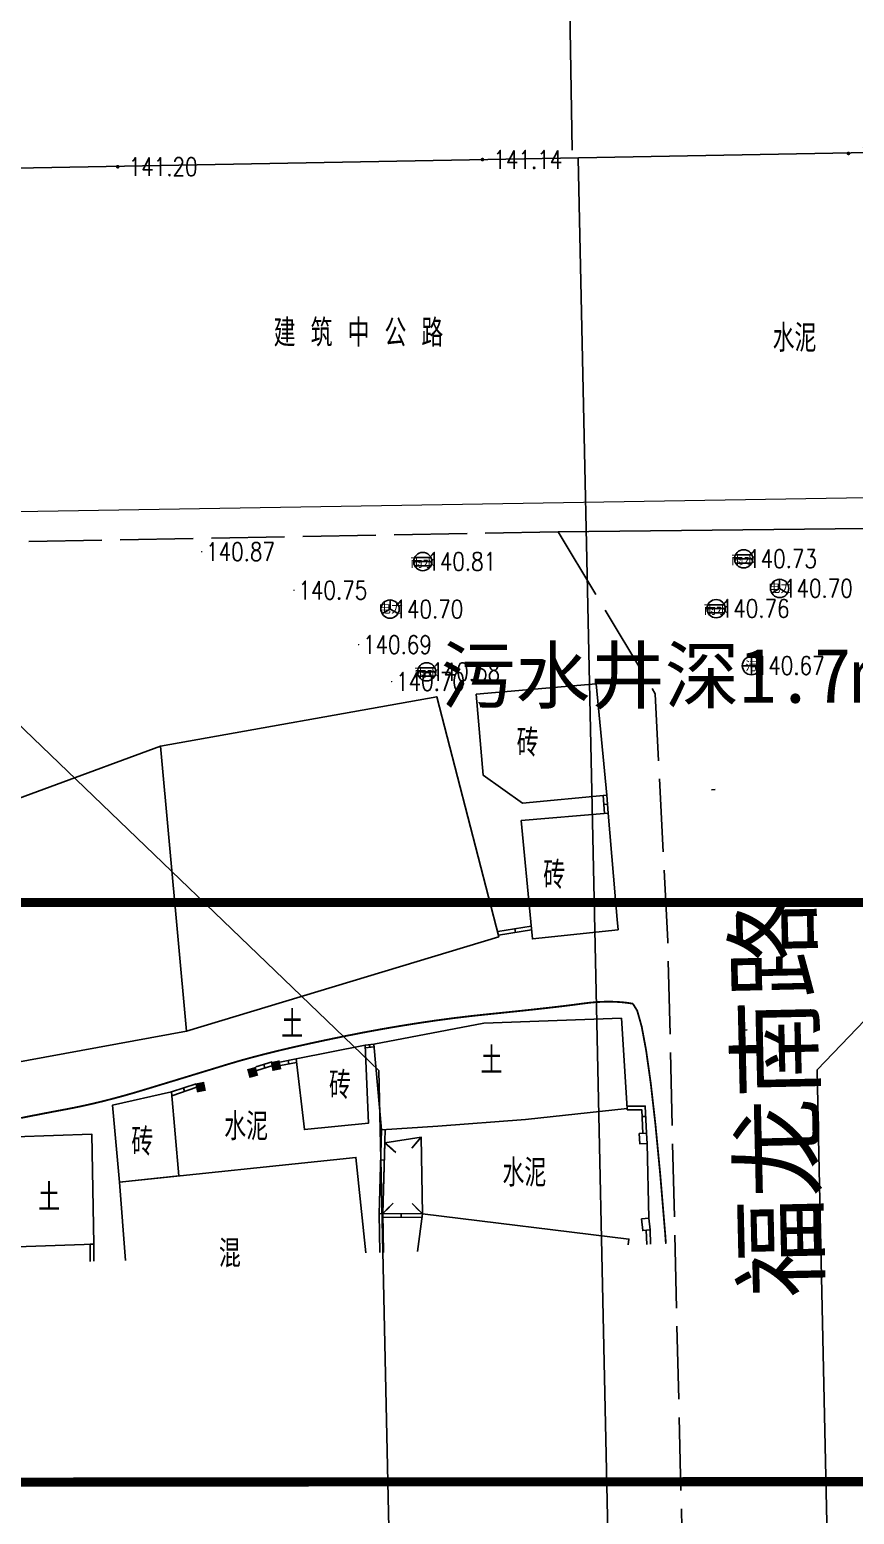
# Model space of a CAD drawing. Extents: x 529262 to 576451, y 2694391 to 2717535.
# Drawn here: x 566060.3 to 566105.5, y 2709599.5 to 2709680.9 of the extents above; entities that cross this region are included whole.
import ezdxf
from ezdxf.enums import TextEntityAlignment as Align
from ezdxf.xclip import XClip

# ---------------------------------------------------------------- set-up
doc = ezdxf.new("R2010")
doc.units = 0
doc.header["$XCLIPFRAME"] = 0
doc.linetypes.add('X2', pattern=[10, 8, -2])
doc.linetypes.add('X3', pattern=[5, 4, -1])
for name, color, linetype in [('a红线图', 1, 'Continuous'), ('COMPONENT', 8, 'Continuous'), ('DLSS', 4, 'Continuous'), ('GCD', 8, 'Continuous'), ('GXYZ', 8, 'Continuous'), ('JMD', 8, 'Continuous'), ('PP-COM', 7, 'Continuous'), ('RD-中线', 40, 'Continuous'), ('RD-红线', 7, 'Continuous'), ('RD-路名', 7, 'Continuous'), ('ZBTZ', 8, 'Continuous'), ('ZJ', 7, 'Continuous')]:
    doc.layers.add(name, color=color, linetype=linetype)
doc.layers.add('现状管道深度（物探资料）', color=2, linetype='Continuous', plot=False)
doc.styles.add('HZ', font='rs.shx', dxfattribs={"width": 0.8, "bigfont": 'hztxt.shx'})
doc.styles.get("Standard").update_dxf_attribs({"font": '', "height": 2.5, "bigfont": 'smfs.shx'})
doc.styles.add('宋体', font='', dxfattribs={"width": 0.75})
doc.styles.add('黑体', font='simhei.ttf')
doc.styles.get('Standard').set_extended_font_data('FangSong_GB2312')
doc.styles.get('宋体').set_extended_font_data('SimSun')
doc.linetypes.add('1161', pattern='A,0,[149,AAA.SHX,S=0.15,R=0,X=0,Y=0],-1.6', length=1.6)

# ---------------------------------------------------------------- blocks, each defined once
blk = doc.blocks.new('A$C19FD0107')
at = {"layer": 'RD-中线', "color": 8}
blk.add_lwpolyline([(-4910.447, 15430.529), (-4907.994, 15283.657)], dxfattribs=at)
at = {"layer": 'RD-中线', "color": 8, "linetype": 'Continuous'}
blk.add_lwpolyline([(-1765.321, 14833.87), (-1870.242, 14834.357, -0.07773), (-2297.406, 14903.198), (-2763.512, 15055.044, -0.002412), (-2772.671, 15058.077), (-3168.085, 15191.127, 0.031805), (-3413.657, 15256.716), (-3481.168, 15270.218, 0.040764), (-3610.522, 15285.281), (-3824.794, 15292.664, 0.003807), (-3833.928, 15292.909), (-3984.459, 15295.801, 0.004916), (-3996.258, 15295.912), (-4213.605, 15295.813, 0.004475), (-4218.975, 15295.763), (-4356.098, 15293.246, -0.000047), (-4356.155, 15293.245), (-5280.162, 15276.46)], format="xyb", dxfattribs=at)
at = {"layer": 'RD-中线', "color": 8, "linetype": 'Continuous', "flags": 128}
for points in [[(-4888.506, 14283.608), (-4903.416, 14970.556, -0.026268), (-4902.93, 14986.298), (-4902.234, 14994.638, 0.026268), (-4901.748, 15010.38), (-4907.67, 15283.204)], [(-4490.734, 14139.438, 0), (-4490.29, 14139.417)], [(-3818.251, 14086.168, 0), (-3817.74, 14086.169)]]:
    blk.add_lwpolyline(points, format="xyb", dxfattribs=at)
at = {"layer": 'RD-红线', "color": 8, "linetype": 'Continuous'}
for points in [[(-4874.974, 15253.704), (-4894.583, 15233.274, 0.414909)], [(-4918.588, 15233.248), (-4938.951, 15252.811, 0.41324)]]:
    blk.add_lwpolyline(points, format="xyb", dxfattribs=at)
at = {"layer": 'RD-红线', "color": 8, "linetype": 'Continuous', "flags": 128}
for points in [[(-4918.588, 15233.248), (-4918.483, 15228.392), (-4914.007, 15022.173)], [(-4894.583, 15233.274), (-4894.483, 15228.667), (-4890.029, 15023.472)]]:
    blk.add_lwpolyline(points, dxfattribs=at)
blk = doc.blocks.new('GC200')
at = {"linetype": 'Continuous', "const_width": 0.2, "flags": 128}
blk.add_lwpolyline([(-0.1, 0, 1), (0.1, 0, 1)], format="xyb", close=True, dxfattribs=at)
blk = doc.blocks.new('gc002')
at = {"color": 8, "const_width": 1}
blk.add_lwpolyline([(-0.5, 0), (0.5, 0)], dxfattribs=at)
blk = doc.blocks.new('gcbj0102')
for p, q in [((-1, 0), (1, 0)), ((0, -1), (0, 1))]:
    blk.add_line(p, q)
blk.add_circle((0, 0), 1)
blk = doc.blocks.new('gcbj0103')
for p, q in [((-1, 0), (1, 0)), ((-0.9, 0.43), (0.9, 0.43)), ((-0.88, -0.47), (0.88, -0.47))]:
    blk.add_line(p, q)
blk.add_circle((0, 0), 1)
blk = doc.blocks.new('gcbj0107')
for q in [(-0.87, -0.5), (0, 1), (0.87, -0.5)]:
    blk.add_line((0, 0), q)
blk.add_circle((0, 0), 1)

msp = doc.modelspace()

# ---------------------------------------------------------------- linework, layer by layer
at = {"const_width": 0.5}
for points in [[(565672.321, 2710278.301), (565672.585, 2709559.658), (565998.518, 2709559.806), (565998.431, 2709633.053), (566244.06, 2709633.048), (566244.009, 2710277.359), (565672.321, 2710278.301)], [(566139.325, 2710172.956), (565986.518, 2710172.842), (565986.681, 2709601.261), (566518.586, 2709601.552), (566518.485, 2709673.527), (566764.333, 2709673.513), (566764.12, 2710112.127), (566139.363, 2710109.398), (566139.316, 2710172.956)]]:
    msp.add_lwpolyline(points, dxfattribs=at)
at = {"layer": 'a红线图', "color": 8, "linetype": 'Continuous', "lineweight": 0, "flags": 128}
msp.add_lwpolyline([(564727.349, 2709632.223), (566623.018, 2709663.858)], dxfattribs=at)
msp.add_lwpolyline([(564727.349, 2709632.223), (566623.018, 2709663.858)], dxfattribs=at)
at = {"layer": 'DLSS', "linetype": 'X3', "flags": 128}
for points in [[(566089.237, 2709653.34), (566057.24, 2709652.761)], [(566089.237, 2709653.34), (566094.547, 2709644.482), (566095.236, 2709630.928), (566096.436, 2709580.578)]]:
    msp.add_lwpolyline(points, dxfattribs=at)
at = {"layer": 'DLSS', "linetype": 'Continuous', "const_width": 0.1, "flags": 128}
msp.add_lwpolyline([(566093.323, 2709627.504), (566093.01, 2709627.552), (566092.687, 2709627.587), (566092.355, 2709627.608), (566092.014, 2709627.615), (566091.664, 2709627.609), (566091.305, 2709627.589), (566090.936, 2709627.556), (566090.558, 2709627.509), (566090.142, 2709627.452), (566089.658, 2709627.391), (566089.106, 2709627.325), (566088.487, 2709627.254), (566087.799, 2709627.178), (566087.045, 2709627.098), (566086.222, 2709627.012), (566085.332, 2709626.921), (566084.402, 2709626.821), (566083.461, 2709626.708), (566082.509, 2709626.58), (566081.546, 2709626.438), (566080.572, 2709626.283), (566079.587, 2709626.114), (566078.591, 2709625.931), (566077.584, 2709625.734), (566076.597, 2709625.531), (566075.663, 2709625.331), (566074.781, 2709625.134), (566073.951, 2709624.94), (566073.173, 2709624.748), (566072.448, 2709624.559), (566071.774, 2709624.373), (566071.153, 2709624.19), (566070.559, 2709624.008), (566069.968, 2709623.828), (566069.38, 2709623.649), (566068.795, 2709623.47), (566068.212, 2709623.293), (566067.632, 2709623.117), (566067.055, 2709622.941), (566066.481, 2709622.767), (566065.913, 2709622.598), (566065.353, 2709622.44), (566064.803, 2709622.292), (566064.261, 2709622.154), (566063.728, 2709622.026), (566063.205, 2709621.909), (566062.69, 2709621.801), (566062.184, 2709621.704), (566061.66, 2709621.606), (566061.09, 2709621.497), (566060.473, 2709621.377), (566059.811, 2709621.244)], dxfattribs=at)
at = {"layer": 'DLSS', "linetype": 'X2', "const_width": 0.1}
msp.add_lwpolyline([(566093.323, 2709627.504), (566093.56, 2709627.118), (566093.802, 2709626.264), (566094.049, 2709624.943), (566094.301, 2709623.153), (566094.557, 2709620.896), (566094.819, 2709618.171), (566095.086, 2709614.978), (566095.132, 2709614.352)], dxfattribs=at)
at = {"layer": 'JMD', "linetype": 'Continuous'}
for p, q in [((566097.637, 2709639.21), (566097.836, 2709639.23)), ((566091.929, 2709638.425), (566091.729, 2709638.411)), ((566086.885, 2709631.4), (566086.853, 2709631.597)), ((566099.379, 2709626.06), (566099.579, 2709626.069)), ((566078.887, 2709625.261, -855.605), (566078.907, 2709625.113, -855.605)), ((566073.103, 2709624.178), (566073.163, 2709623.987)), ((566074.433, 2709624.4), (566074.472, 2709624.203)), ((566068.703, 2709622.889), (566068.767, 2709622.699)), ((566093.006, 2709621.886), (566093.009, 2709621.686)), ((566094.029, 2709621.332), (566093.83, 2709621.322)), ((566099.59, 2709621.065), (566099.79, 2709621.073)), ((566079.728, 2709619.876, -855.583), (566080.112, 2709619.556, -855.583)), ((566079.728, 2709619.876), (566080.104, 2709619.547)), ((566081.718, 2709620.202), (566081.398, 2709619.817)), ((566079.504, 2709618.936, -855.425), (566079.703, 2709618.955, -855.425)), ((566079.423, 2709615.998), (566079.623, 2709616.016)), ((566079.623, 2709616.016), (566079.969, 2709616.377)), ((566079.623, 2709616.016), (566079.983, 2709616.363)), ((566080.632, 2709616.004, -851.956), (566080.629, 2709615.804, -851.956)), ((566081.802, 2709615.99), (566081.441, 2709616.336)), ((566081.802, 2709615.99), (566081.447, 2709616.342)), ((566099.801, 2709616.069), (566100.001, 2709616.078)), ((566063.787, 2709614.334), (566063.587, 2709614.331))]:
    msp.add_line(p, q, dxfattribs=at)
at = {"layer": 'JMD'}
for p, q in [((566079.728, 2709619.876), (566080.33, 2709619.35)), ((566081.718, 2709620.202), (566081.206, 2709619.587)), ((566079.623, 2709616.016), (566080.199, 2709616.571)), ((566081.802, 2709615.99), (566081.234, 2709616.553))]:
    msp.add_line(p, q, dxfattribs=at)
at = {"layer": 'JMD', "linetype": 'Continuous', "flags": 128}
for points in [[(566067.45, 2709641.61), (566068.869, 2709626.003), (566085.975, 2709631.17), (566082.582, 2709644.312)], [(566049.307, 2709634.932), (566067.45, 2709641.61), (566068.869, 2709626.003), (566054.421, 2709623.359), (566052.871, 2709629.154)], [(566063.787, 2709614.334), (566059.569, 2709614.19), (566059.489, 2709620.21), (566063.679, 2709620.359)], [(566094.098, 2709619.848), (566094.075, 2709620.406), (566093.675, 2709620.389), (566093.698, 2709619.831)], [(566094.265, 2709615.124), (566094.197, 2709615.76), (566093.799, 2709615.718), (566093.867, 2709615.081)]]:
    msp.add_lwpolyline(points, close=True, dxfattribs=at)
for points, elevation in [([(566091.314, 2709645.016), (566091.894, 2709638.923), (566087.283, 2709638.489), (566085.127, 2709640.018), (566084.74, 2709644.456)], 141.632), ([(566093.013, 2709621.764), (566092.692, 2709626.702), (566085.167, 2709626.446), (566079.135, 2709625.296), (566079.549, 2709620.601), (566082.645, 2709620.799), (566087.447, 2709621.161)], -855.605), ([(566078.66, 2709625.23), (566078.836, 2709620.954), (566075.331, 2709620.613), (566074.882, 2709624.489)], 141.81), ([(566068.051, 2709622.669), (566064.823, 2709621.953), (566065.196, 2709617.736), (566068.457, 2709618.075)], 142.027), ([(566079.728, 2709619.876), (566081.718, 2709620.202), (566081.802, 2709615.99), (566079.623, 2709616.016)], -855.583)]:
    msp.add_lwpolyline(points, close=True, dxfattribs=dict(at, elevation=elevation))
for points, elevation in [([(566091.763, 2709637.927), (566091.695, 2709638.904)], -852.405), ([(566087.736, 2709631.98), (566087.207, 2709637.534), (566091.962, 2709637.944), (566092.465, 2709632.118)], -852.405), ([(566092.465, 2709632.118), (566092.513, 2709631.558), (566087.824, 2709631.054), (566087.736, 2709631.98)], -852.405), ([(566079.135, 2709625.296), (566078.66, 2709625.23)], -855.605), ([(566079.149, 2709625.146), (566078.666, 2709625.079)], -855.605), ([(566079.656, 2709613.879), (566079.623, 2709616.016), (566079.748, 2709620.614)], -855.425), ([(566065.537, 2709613.447), (566065.196, 2709617.736), (566078.153, 2709619.08), (566078.696, 2709613.85)], 141.59), ([(566081.776, 2709615.79), (566079.626, 2709615.816)], -851.956), ([(566081.533, 2709613.937), (566081.802, 2709615.99), (566093.104, 2709614.612), (566093.064, 2709614.289)], -851.956), ([(566094.059, 2709615.101), (566094.089, 2709614.32)], -855.425), ([(566063.587, 2709614.331), (566063.603, 2709613.388)], 141.662)]:
    msp.add_lwpolyline(points, dxfattribs=dict(at, elevation=elevation))
at = {"layer": 'JMD', "flags": 128}
for points, elevation in [([(566091.962, 2709637.944), (566091.894, 2709638.923)], -852.405), ([(566079.549, 2709620.601), (566079.423, 2709615.998), (566079.456, 2709613.873)], -855.425), ([(566081.802, 2709615.99), (566079.623, 2709616.016)], -851.956), ([(566094.295, 2709614.327), (566094.265, 2709615.124)], -855.425), ([(566063.803, 2709613.394), (566063.787, 2709614.334)], 141.662)]:
    msp.add_lwpolyline(points, dxfattribs=dict(at, elevation=elevation))
at = {"layer": 'JMD', "linetype": 'Continuous', "flags": 128}
for points in [[(566085.926, 2709631.449), (566087.759, 2709631.742)], [(566073.597, 2709624.125), (566072.721, 2709623.846)], [(566074.905, 2709624.289), (566074.017, 2709624.113)], [(566069.439, 2709622.926), (566068.069, 2709622.464)], [(566093.875, 2709620.397), (566093.811, 2709621.697), (566093.009, 2709621.686)]]:
    msp.add_lwpolyline(points, dxfattribs=at)
at = {"layer": 'JMD', "flags": 128}
for points in [[(566085.96, 2709631.252), (566087.778, 2709631.542)], [(566073.556, 2709624.322), (566072.676, 2709624.042)], [(566074.882, 2709624.489), (566073.976, 2709624.309)], [(566069.396, 2709623.123), (566068.051, 2709622.669)], [(566094.075, 2709620.406), (566094.002, 2709621.899), (566093.006, 2709621.886)]]:
    msp.add_lwpolyline(points, dxfattribs=at)
at = {"layer": 'ZBTZ', "linetype": '1161', "flags": 128}
for points in [[(566111.152, 2709653.591), (566089.237, 2709653.34)], [(566094.098, 2709619.848), (566094.197, 2709615.76)]]:
    msp.add_lwpolyline(points, dxfattribs=at)

# ---------------------------------------------------------------- block references
at = {"layer": 'COMPONENT', "linetype": 'Continuous', "xscale": 0.5, "yscale": 0.5}
for name, p in [('gcbj0103', (566081.816, 2709651.72)), ('gcbj0103', (566099.389, 2709651.87)), ('gcbj0107', (566101.36, 2709650.248)), ('gcbj0107', (566080.023, 2709649.117)), ('gcbj0103', (566097.882, 2709649.143)), ('gcbj0103', (566082.029, 2709645.68)), ('gcbj0102', (566099.816, 2709646.018))]:
    msp.add_blockref(name, p, dxfattribs=at)
at = {"layer": 'GCD', "linetype": 'Continuous'}
ref = msp.add_blockref('GC200', (566105.131, 2709674.076, 141.08), dxfattribs=dict(at, xscale=0.5, yscale=0.5, zscale=0.5))
ref.add_attrib('height', '141.08', dxfattribs={"linetype": 'Continuous', "height": 1, "style": 'HZ', "width": 0.8}).set_placement((566105.731, 2709674.076, 141.08), align=Align.MIDDLE_LEFT)
ref = msp.add_blockref('GC200', (566065.104, 2709673.345, 141.2), dxfattribs=dict(at, xscale=0.5, yscale=0.5, zscale=0.5))
ref.add_attrib('height', '141.20', dxfattribs={"linetype": 'Continuous', "height": 1, "style": 'HZ', "width": 0.8}).set_placement((566065.704, 2709673.345, 141.2), align=Align.MIDDLE_LEFT)
ref = msp.add_blockref('GC200', (566085.083, 2709673.737, 141.14), dxfattribs=dict(at, xscale=0.5, yscale=0.5, zscale=0.5))
ref.add_attrib('height', '141.14', dxfattribs={"linetype": 'Continuous', "height": 1, "style": 'HZ', "width": 0.8}).set_placement((566085.683, 2709673.737, 141.14), align=Align.MIDDLE_LEFT)
ref = msp.add_blockref('GC200', (566069.705, 2709652.26, 140.874), dxfattribs=dict(at, xscale=0.1999999999534339, yscale=0.1999999999534339, zscale=0.1999999999534339))
ref.add_attrib('height', '140.87', dxfattribs={"linetype": 'Continuous', "height": 1, "style": 'HZ', "width": 0.8}).set_placement((566069.945, 2709652.26, 140.874), align=Align.MIDDLE_LEFT)
ref = msp.add_blockref('GC200', (566069.705, 2709652.26, 140.874), dxfattribs=dict(at, xscale=0.1999999999534339, yscale=0.1999999999534339, zscale=0.1999999999534339))
ref.add_attrib('height', '140.87', dxfattribs={"linetype": 'Continuous', "height": 1, "style": 'HZ', "width": 0.8}).set_placement((566069.945, 2709652.26, 140.874), align=Align.MIDDLE_LEFT)
ref = msp.add_blockref('GC200', (566099.394, 2709651.872, 140.733), dxfattribs=dict(at, xscale=0.1999999999534339, yscale=0.1999999999534339, zscale=0.1999999999534339))
ref.add_attrib('height', '140.73', dxfattribs={"linetype": 'Continuous', "height": 1, "style": 'HZ', "width": 0.8}).set_placement((566099.634, 2709651.872, 140.733), align=Align.MIDDLE_LEFT)
ref = msp.add_blockref('GC200', (566099.394, 2709651.872, 140.733), dxfattribs=dict(at, xscale=0.1999999999534339, yscale=0.1999999999534339, zscale=0.1999999999534339))
ref.add_attrib('height', '140.73', dxfattribs={"linetype": 'Continuous', "height": 1, "style": 'HZ', "width": 0.8}).set_placement((566099.634, 2709651.872, 140.733), align=Align.MIDDLE_LEFT)
ref = msp.add_blockref('GC200', (566081.822, 2709651.723, 140.807), dxfattribs=dict(at, xscale=0.1999999999534339, yscale=0.1999999999534339, zscale=0.1999999999534339))
ref.add_attrib('height', '140.81', dxfattribs={"linetype": 'Continuous', "height": 1, "style": 'HZ', "width": 0.8}).set_placement((566082.062, 2709651.723, 140.807), align=Align.MIDDLE_LEFT)
ref = msp.add_blockref('GC200', (566081.822, 2709651.723, 140.807), dxfattribs=dict(at, xscale=0.1999999999534339, yscale=0.1999999999534339, zscale=0.1999999999534339))
ref.add_attrib('height', '140.81', dxfattribs={"linetype": 'Continuous', "height": 1, "style": 'HZ', "width": 0.8}).set_placement((566082.062, 2709651.723, 140.807), align=Align.MIDDLE_LEFT)
ref = msp.add_blockref('GC200', (566101.358, 2709650.255, 140.696), dxfattribs=dict(at, xscale=0.1999999999534339, yscale=0.1999999999534339, zscale=0.1999999999534339))
ref.add_attrib('height', '140.70', dxfattribs={"linetype": 'Continuous', "height": 1, "style": 'HZ', "width": 0.8}).set_placement((566101.598, 2709650.255, 140.696), align=Align.MIDDLE_LEFT)
ref = msp.add_blockref('GC200', (566101.358, 2709650.255, 140.696), dxfattribs=dict(at, xscale=0.1999999999534339, yscale=0.1999999999534339, zscale=0.1999999999534339))
ref.add_attrib('height', '140.70', dxfattribs={"linetype": 'Continuous', "height": 1, "style": 'HZ', "width": 0.8}).set_placement((566101.598, 2709650.255, 140.696), align=Align.MIDDLE_LEFT)
ref = msp.add_blockref('GC200', (566074.762, 2709650.15, 140.746), dxfattribs=dict(at, xscale=0.1999999999534339, yscale=0.1999999999534339, zscale=0.1999999999534339))
ref.add_attrib('height', '140.75', dxfattribs={"linetype": 'Continuous', "height": 1, "style": 'HZ', "width": 0.8}).set_placement((566075.002, 2709650.15, 140.746), align=Align.MIDDLE_LEFT)
ref = msp.add_blockref('GC200', (566074.762, 2709650.15, 140.746), dxfattribs=dict(at, xscale=0.1999999999534339, yscale=0.1999999999534339, zscale=0.1999999999534339))
ref.add_attrib('height', '140.75', dxfattribs={"linetype": 'Continuous', "height": 1, "style": 'HZ', "width": 0.8}).set_placement((566075.002, 2709650.15, 140.746), align=Align.MIDDLE_LEFT)
ref = msp.add_blockref('GC200', (566080.022, 2709649.114, 140.7), dxfattribs=dict(at, xscale=0.1999999999534339, yscale=0.1999999999534339, zscale=0.1999999999534339))
ref.add_attrib('height', '140.70', dxfattribs={"linetype": 'Continuous', "height": 1, "style": 'HZ', "width": 0.8}).set_placement((566080.262, 2709649.114, 140.7), align=Align.MIDDLE_LEFT)
ref = msp.add_blockref('GC200', (566080.022, 2709649.114, 140.7), dxfattribs=dict(at, xscale=0.1999999999534339, yscale=0.1999999999534339, zscale=0.1999999999534339))
ref.add_attrib('height', '140.70', dxfattribs={"linetype": 'Continuous', "height": 1, "style": 'HZ', "width": 0.8}).set_placement((566080.262, 2709649.114, 140.7), align=Align.MIDDLE_LEFT)
ref = msp.add_blockref('GC200', (566097.892, 2709649.148, 140.759), dxfattribs=dict(at, xscale=0.1999999999534339, yscale=0.1999999999534339, zscale=0.1999999999534339))
ref.add_attrib('height', '140.76', dxfattribs={"linetype": 'Continuous', "height": 1, "style": 'HZ', "width": 0.8}).set_placement((566098.132, 2709649.148, 140.759), align=Align.MIDDLE_LEFT)
ref = msp.add_blockref('GC200', (566097.892, 2709649.148, 140.759), dxfattribs=dict(at, xscale=0.1999999999534339, yscale=0.1999999999534339, zscale=0.1999999999534339))
ref.add_attrib('height', '140.76', dxfattribs={"linetype": 'Continuous', "height": 1, "style": 'HZ', "width": 0.8}).set_placement((566098.132, 2709649.148, 140.759), align=Align.MIDDLE_LEFT)
ref = msp.add_blockref('GC200', (566078.299, 2709647.171, 140.692), dxfattribs=dict(at, xscale=0.1999999999534339, yscale=0.1999999999534339, zscale=0.1999999999534339))
ref.add_attrib('height', '140.69', dxfattribs={"linetype": 'Continuous', "height": 1, "style": 'HZ', "width": 0.8}).set_placement((566078.539, 2709647.171, 140.692), align=Align.MIDDLE_LEFT)
ref = msp.add_blockref('GC200', (566078.299, 2709647.171, 140.692), dxfattribs=dict(at, xscale=0.1999999999534339, yscale=0.1999999999534339, zscale=0.1999999999534339))
ref.add_attrib('height', '140.69', dxfattribs={"linetype": 'Continuous', "height": 1, "style": 'HZ', "width": 0.8}).set_placement((566078.539, 2709647.171, 140.692), align=Align.MIDDLE_LEFT)
ref = msp.add_blockref('GC200', (566082.038, 2709645.68, 140.582), dxfattribs=dict(at, xscale=0.1999999999534339, yscale=0.1999999999534339, zscale=0.1999999999534339))
ref.add_attrib('height', '140.58', dxfattribs={"linetype": 'Continuous', "height": 1, "style": 'HZ', "width": 0.8}).set_placement((566082.278, 2709645.68, 140.582), align=Align.MIDDLE_LEFT)
ref = msp.add_blockref('GC200', (566082.038, 2709645.68, 140.582), dxfattribs=dict(at, xscale=0.1999999999534339, yscale=0.1999999999534339, zscale=0.1999999999534339))
ref.add_attrib('height', '140.58', dxfattribs={"linetype": 'Continuous', "height": 1, "style": 'HZ', "width": 0.8}).set_placement((566082.278, 2709645.68, 140.582), align=Align.MIDDLE_LEFT)
ref = msp.add_blockref('GC200', (566099.811, 2709646.023, 140.667), dxfattribs=dict(at, xscale=0.1999999999534339, yscale=0.1999999999534339, zscale=0.1999999999534339))
ref.add_attrib('height', '140.67', dxfattribs={"linetype": 'Continuous', "height": 1, "style": 'HZ', "width": 0.8}).set_placement((566100.051, 2709646.023, 140.667), align=Align.MIDDLE_LEFT)
ref = msp.add_blockref('GC200', (566099.811, 2709646.023, 140.667), dxfattribs=dict(at, xscale=0.1999999999534339, yscale=0.1999999999534339, zscale=0.1999999999534339))
ref.add_attrib('height', '140.67', dxfattribs={"linetype": 'Continuous', "height": 1, "style": 'HZ', "width": 0.8}).set_placement((566100.051, 2709646.023, 140.667), align=Align.MIDDLE_LEFT)
ref = msp.add_blockref('GC200', (566080.111, 2709645.146, 140.701), dxfattribs=dict(at, xscale=0.1999999999534339, yscale=0.1999999999534339, zscale=0.1999999999534339))
ref.add_attrib('height', '140.70', dxfattribs={"linetype": 'Continuous', "height": 1, "style": 'HZ', "width": 0.8}).set_placement((566080.351, 2709645.146, 140.701), align=Align.MIDDLE_LEFT)
ref = msp.add_blockref('GC200', (566080.111, 2709645.146, 140.701), dxfattribs=dict(at, xscale=0.1999999999534339, yscale=0.1999999999534339, zscale=0.1999999999534339))
ref.add_attrib('height', '140.70', dxfattribs={"linetype": 'Continuous', "height": 1, "style": 'HZ', "width": 0.8}).set_placement((566080.351, 2709645.146, 140.701), align=Align.MIDDLE_LEFT)
at = {"layer": 'JMD', "linetype": 'Continuous'}
for p, xscale, yscale, zscale, rotation in [((566072.493, 2709623.74), 0.4999999999905719, 0.4999999999905719, 0.4999999999905719, 195.4563974123134), ((566073.776, 2709624.11), 0.500000000100766, 0.500000000100766, 0.500000000100766, 191.4760090318315), ((566069.643, 2709622.934), 0.500000000100766, 0.500000000100766, 0.500000000100766, 191.4760090318315)]:
    msp.add_blockref('gc002', p, dxfattribs=dict(at, xscale=xscale, yscale=yscale, zscale=zscale, rotation=rotation))
at = {"layer": 'PP-COM'}
ref = msp.add_blockref('A$C19FD0107', (570997.993, 2694390.603), dxfattribs=at)
XClip(ref).set_block_clipping_path([(-9366.4383134884, 14428.6043910822), (-3328.4480743363, 17452.7484863754)])

# ---------------------------------------------------------------- texts
at = {"layer": 'GXYZ', "linetype": 'Continuous', "style": '宋体'}
for s, p in [('雨水', (566081.818, 2709651.679)), ('雨水', (566099.391, 2709651.83)), ('电力', (566101.404, 2709650.298)), ('电力', (566080.067, 2709649.167)), ('雨水', (566097.884, 2709649.103)), ('雨水', (566082.031, 2709645.64)), ('污', (566099.816, 2709646.012))]:
    msp.add_text(s, height=0.5, dxfattribs=at).set_placement(p, align=Align.MIDDLE)
at = {"layer": 'JMD', "linetype": 'Continuous', "style": 'HZ', "width": 0.8}
for s, p in [('砖', (566088.159, 2709641.791)), ('砖', (566089.61, 2709634.546)), ('土', (566086.183, 2709624.386)), ('砖', (566077.879, 2709623.036)), ('砖', (566067.054, 2709619.936)), ('土', (566061.943, 2709616.883)), ('混', (566071.845, 2709613.816))]:
    msp.add_text(s, height=1.5, dxfattribs=at).set_placement(p, align=Align.MIDDLE_RIGHT)
at = {"layer": 'RD-路名', "color": 7, "style": '黑体'}
msp.add_text('福龙南路', height=4, rotation=91.30512, dxfattribs=at).set_placement((566101.143, 2709622.315), align=Align.MIDDLE)
at = {"layer": 'ZJ', "color": 8, "linetype": 'Continuous', "style": 'HZ', "width": 0.8}
for s, p in [('建 筑 中 公 路', (566078.291, 2709664.322)), ('土', (566074.667, 2709626.445))]:
    msp.add_text(s, height=1.5, dxfattribs=at).set_placement(p, align=Align.MIDDLE)
at = {"layer": 'ZJ', "color": 8, "style": 'HZ', "width": 0.8}
for p in [(566102.177, 2709664.033), (566072.139, 2709620.852), (566087.378, 2709618.313)]:
    msp.add_text('水泥', height=1.5, dxfattribs=at).set_placement(p, align=Align.MIDDLE)
at = {"layer": '现状管道深度（物探资料）'}
msp.add_text('污水井深1.7m,d600', height=3, dxfattribs=at).set_placement((566100.16, 2709645.485), align=Align.MIDDLE_CENTER)

doc.saveas('drawing.dxf')
